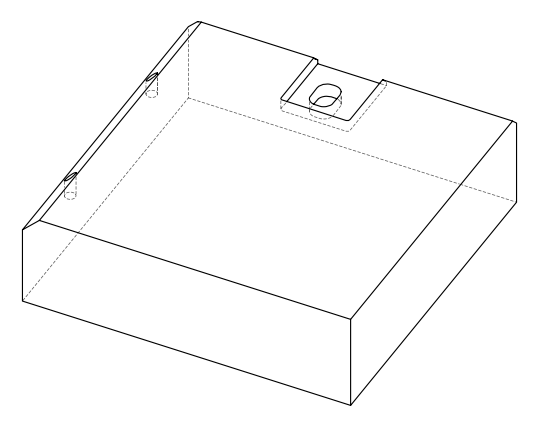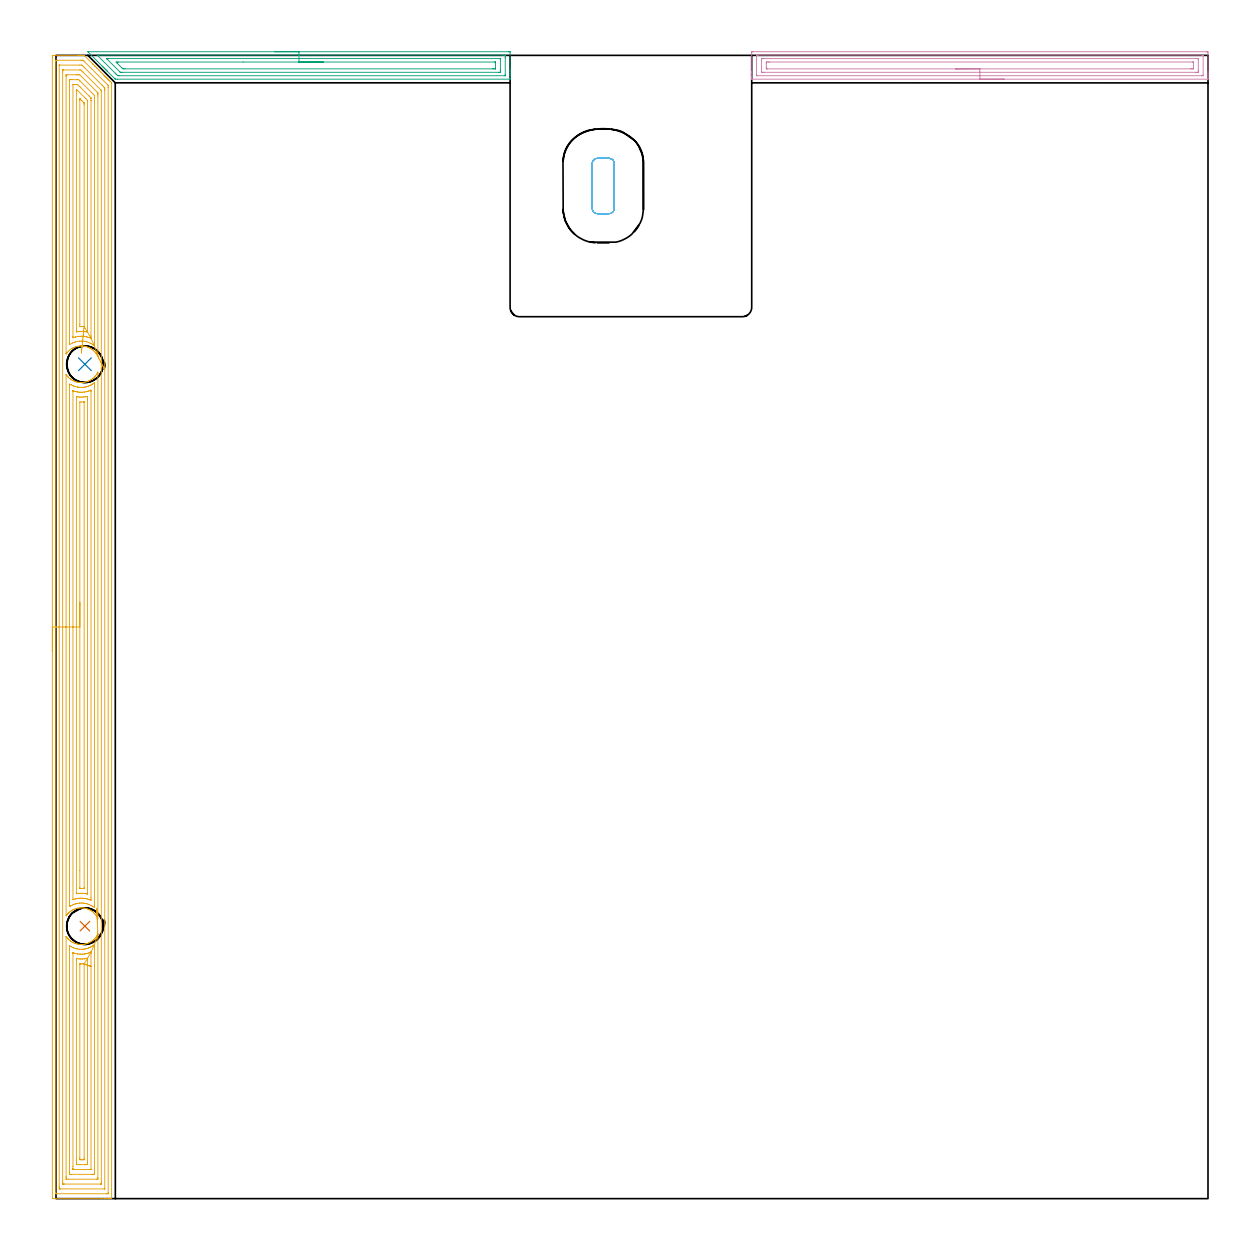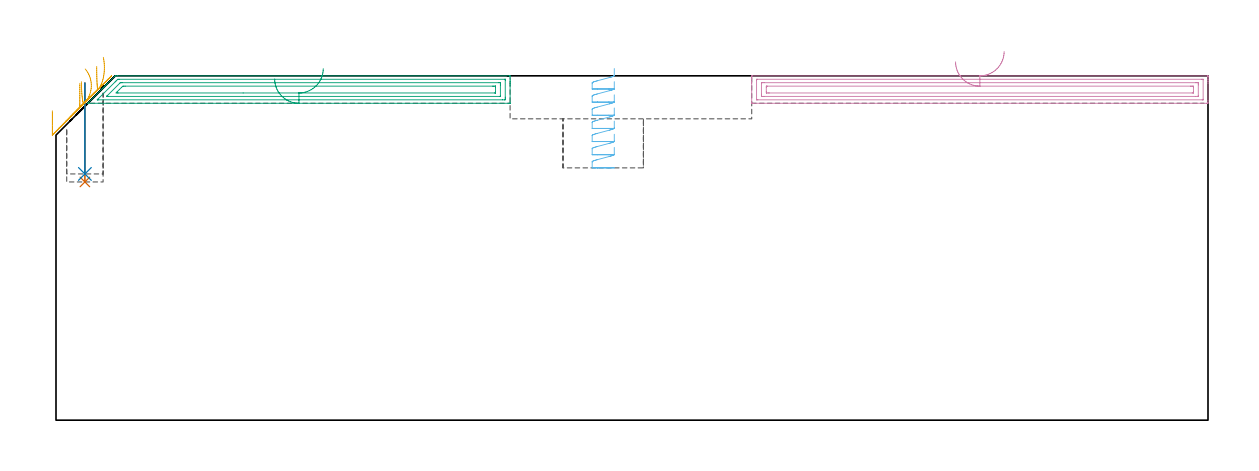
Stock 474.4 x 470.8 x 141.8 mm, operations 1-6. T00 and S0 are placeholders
(PLAN: 7 operations, 3 tool changes, 132.5 min)
(1 INDEXABLE_INSERT_DRILL_BLIND_HOLE_FROM_SOLID | STEP1POCKET | UGT0302_001 | 0.17 min | 7703 mm3)
(2 INDEXABLE_INSERT_DRILL_BLIND_HOLE_FROM_SOLID_1 | STEP1POCKET_1 | UGT0302_001 | 0.15 min | 7118 mm3)
(3 AREA_MILL | FG_CHAMFER_SURFACE | UGT0205_001 | 5.68 min | 11887 mm3)
(4 AREA_MILL_1 | FG_CHAMFER_SURFACE_1 | UGT0205_001 | 6.29 min | 12383 mm3)
(5 AREA_MILL_2 | FG_CHAMFER_SURFACE_2 | UGT0205_001 | 33.73 min | 134886 mm3)
(6 MILL_RECTANGULAR_POCKET | POCKET_RECTANGULAR_STRAIGHT | UGT0201_106 | Follow Part, ap 6, ae 75% | 1.78 min | 52159 mm3)
(7 MILL_SLOT | SLOT_PARTIAL_RECTANGULAR | UGT0201_014 | Follow Part, ap 1.5, ae 75% | 84.7 min | 164245 mm3)
(TOOL UGT0302_001 | Indexable Insert Drill 15mm | D15 PA180 FL50 Z2)
(TOOL UGT0205_001 | Chamfer Mill 20 x 3 x 45 deg. | D20 FL50 Z2)
(TOOL UGT0201_106 | End Mill 24 mm | D24 FL25 Z2)
(TOOL UGT0201_014 | End mill 6 mm | D6 FL24 Z4)
(OP 1 INDEXABLE_INSERT_DRILL_BLIND_HOLE_FROM_SOLID)
G17 G21 G94 G90
T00 M6
G54
G17 G0 G90 X11.9 Y112.2 S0 M3
G43 Z151.8 H0
G94 G81 G98 Z98.1 F250. R138.85
G80
M5
M2
(OP 2 INDEXABLE_INSERT_DRILL_BLIND_HOLE_FROM_SOLID_1)
G17 G21 G94 G90
T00 M6
G54
G17 G0 G90 X11.9 Y343.6 S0 M3
G43 Z151.8 H0
G94 G81 G98 Z101.4 F250. R138.85
G80
M5
M2
(OP 3 AREA_MILL)
G17 G21 G94 G90
T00 M6
G54
G17 G0 G90 X90.05 Y472.3 S1061 M3
G43 Z151.8 H0
Z140.5
G94 G1 X90.088 Z139.628 F250.
X90.202 Z138.763
X90.391 Z137.912
X90.653 Z137.08
X90.987 Z136.274
X91.39 Z135.5
X91.859 Z134.764
X92.39 Z134.072
X92.979 Z133.429
X93.622 Z132.84
X94.314 Z132.308
X95.05 Z131.84
X95.824 Z131.437
X96.63 Z131.103
X97.462 Z130.841
X98.314 Z130.652
X99.178 Z130.538
X100.05 Z130.5
X186.423
X186.925 Y472.294 Z130.503
X186.99 Y472.291 Z130.506
X187. Y472.22 Z130.577
Y464.896 Z137.898
Y464.279 Z138.518
Y464.019 Z138.778
Y463.402 Z139.394
Y463.142 Z139.654
Y462.622 Z140.177
Y461.23 Z141.569
X186.997 Y461.113 Z141.68
X186.99 Y461.002 Z141.789
X186.868 Y461. Z141.8
X25.253
X24.542 Y461.005 Z141.795
X24.399 Y461.007 Z141.793
X24.363 Y461.04 Z141.76
X24.011 Y461.388 Z141.409
X21.077 Y464.321 Z138.476
X20.94 Y464.458 Z138.338
X20.801 Y464.598 Z138.2
X20.645 Y464.753 Z138.044
X20.502 Y464.896 Z137.899
X20.356 Y465.043 Z137.755
X20.214 Y465.185 Z137.612
X20.063 Y465.335 Z137.461
X19.91 Y465.489 Z137.309
X19.782 Y465.617 Z137.18
X19.624 Y465.773 Z137.022
X19.465 Y465.934 Z136.864
X19.35 Y466.049 Z136.749
X19.186 Y466.212 Z136.583
X19.02 Y466.379 Z136.419
X13.41 Y471.99 Z130.81
X13.232 Y472.171 Z130.629
X13.119 Y472.293 Z130.506
X13.232 Y472.3 Z130.5
X100.05
Y470.886 Z131.914
X183.903
X184.642 Y470.884 Z131.916
X184.796 Y470.883 Z131.917
X184.966 Y470.879 Z131.921
X184.99 Y470.824 Z131.976
X184.996 Y470.686 Z132.114
X184.999 Y470.158 Z132.642
X185. Y469.805 Z132.995
X184.999 Y462.79 Z140.01
X184.993 Y462.437 Z140.363
X184.99 Y462.42 Z140.38
X184.987 Y462.418 Z140.382
X184.965 Y462.416 Z140.384
X184.919 Y462.415 Z140.385
X184.827 Y462.414 Z140.386
X25.992 Y462.415 Z140.385
X25.623 Y462.419 Z140.381
X25.443 Y462.421 Z140.379
X25.253 Y462.602 Z140.198
X24.708 Y463.142 Z139.658
X24.363 Y463.487 Z139.313
X17.239 Y470.611 Z132.189
X17.041 Y470.816 Z131.984
X17.006 Y470.855 Z131.945
X16.988 Y470.879 Z131.921
X17.026 Y470.88 Z131.92
X17.239 Y470.884 Z131.916
X17.391 Y470.885 Z131.915
X100.05 Y470.886 Z131.914
Y469.472 Z133.328
X182.861 Y469.471 Z133.329
X182.925 Y469.47 Z133.33
X182.976 Y469.467 Z133.333
X182.986 Y469.465 Z133.335
X182.99 Y469.455 Z133.345
X182.995 Y469.418 Z133.382
X182.999 Y469.281 Z133.519
X183. Y464.759 Z138.041
X182.998 Y464.019 Z138.781
X182.996 Y463.886 Z138.914
X182.991 Y463.842 Z138.958
X182.956 Y463.835 Z138.965
X182.861 Y463.834 Z138.966
X182.164 Y463.829 Z138.971
X27.227
X27.034 Y463.83 Z138.97
X26.84 Y463.833 Z138.967
X26.471 Y463.84 Z138.96
X26.284 Y464.019 Z138.781
X26.143 Y464.156 Z138.644
X21.019 Y469.281 Z133.519
X20.926 Y469.376 Z133.424
X20.871 Y469.435 Z133.365
X20.85 Y469.46 Z133.34
X20.917 Y469.465 Z133.335
X21.304 Y469.469 Z133.331
X21.498 Y469.471 Z133.329
X100.05 Y469.472 Z133.328
Y468.057 Z134.743
X180.542 Y468.056 Z134.744
X180.893 Y468.053 Z134.747
X180.967 Y468.05 Z134.75
X180.99 Y468.047 Z134.753
X180.993 Y468.012 Z134.788
X180.996 Y467.931 Z134.869
X181. Y467.606 Z135.194
Y465.852 Z136.948
Y465.773 Z137.027
X180.996 Y465.374 Z137.426
X180.993 Y465.275 Z137.525
X180.991 Y465.254 Z137.546
X180.971 Y465.25 Z137.55
X180.907 Y465.247 Z137.553
X180.727 Y465.244 Z137.556
X180.19 Y465.243 Z137.557
X179.838
X28.462 Y465.244 Z137.556
X27.924 Y465.247 Z137.553
X27.565 Y465.25 Z137.55
X27.034 Y465.719 Z137.081
X26.978 Y465.773 Z137.027
X26.143 Y466.605 Z136.195
X25.253 Y467.496 Z135.304
X25.223 Y467.527 Z135.273
X24.722 Y468.05 Z134.75
X25.253 Y468.055 Z134.745
X25.606 Y468.056 Z134.744
X77.064 Y468.057 Z134.743
X100.05
X100.922 Z134.781
X101.787 Z134.895
X102.638 Z135.083
X103.47 Z135.346
X104.276 Z135.68
X105.05 Z136.082
X105.786 Z136.551
X106.478 Z137.082
X107.121 Z137.672
X107.71 Z138.315
X108.242 Z139.007
X108.71 Z139.743
X109.113 Z140.516
X109.447 Z141.322
X109.709 Z142.154
X109.898 Z143.006
X110.012 Z143.871
X110.05 Z144.743
G0 Z151.8
M5
M2
(OP 4 AREA_MILL_1)
G17 G21 G94 G90
T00 M6
G54
G17 G0 G90 X390.45 Y461. S1061 M3
G43 Z151.8 H0
G94 G1 X390.412 Z150.928 F250.
X390.298 Z150.064
X390.109 Z149.212
X389.847 Z148.38
X389.513 Z147.574
X389.11 Z146.8
X388.641 Z146.064
X388.11 Z145.372
X387.521 Z144.729
X386.878 Z144.14
X386.186 Z143.608
X385.45 Z143.14
X384.676 Z142.737
X383.87 Z142.403
X383.038 Z142.141
X382.186 Z141.952
X381.322 Z141.838
X380.45 Z141.8
X286.669
X286.51 Y461.002 Z141.788
X286.503 Y461.144 Z141.648
X286.5 Y461.293 Z141.506
Y461.603 Z141.197
Y462.265 Z140.529
Y463.473 Z139.323
Y464.019 Z138.775
Y471.912 Z130.886
X286.503 Y472.188 Z130.61
X286.51 Y472.292 Z130.506
X286.616 Y472.299 Z130.499
X287.115 Y472.3 Z130.5
X473.785 Y472.299 Z130.501
X474.176 Y472.296 Z130.502
X474.39 Y472.292 Z130.505
X474.395 Y471.912 Z130.886
X474.4 Y471.308 Z131.49
Y464.019 Z138.775
Y463.473 Z139.323
Y463.142 Z139.654
Y462.596 Z140.2
Y462.265 Z140.529
Y461.603 Z141.197
Y461.293 Z141.506
X474.397 Y461.144 Z141.648
X474.39 Y461.002 Z141.788
X474.231 Y461. Z141.8
X380.45
Y462.414 Z140.386
X288.902 Y462.415 Z140.385
X288.749 Y462.416 Z140.384
X288.549 Y462.421 Z140.379
X288.509 Y462.423 Z140.377
X288.505 Y462.451 Z140.349
X288.502 Y462.482 Z140.318
X288.5 Y462.659 Z140.141
X288.501 Y470.683 Z132.117
X288.504 Y470.788 Z132.012
X288.51 Y470.858 Z131.942
X288.516 Y470.879 Z131.921
X288.532 Y470.881 Z131.919
X288.902 Y470.885 Z131.915
X289.053 Y470.886 Z131.914
X471.998 Y470.885 Z131.915
X472.151 Y470.884 Z131.916
X472.351 Y470.879 Z131.921
X472.391 Y470.877 Z131.923
X472.395 Y470.849 Z131.951
X472.398 Y470.818 Z131.982
X472.4 Y470.641 Z132.159
X472.399 Y462.617 Z140.183
X472.396 Y462.511 Z140.289
X472.39 Y462.442 Z140.358
X472.384 Y462.42 Z140.38
X472.368 Y462.419 Z140.381
X471.998 Y462.415 Z140.385
X471.847 Y462.414 Z140.386
X380.45
Y463.828 Z138.972
X291.581 Y463.829 Z138.971
X290.879 Y463.832 Z138.968
X290.688 Y463.835 Z138.965
X290.51 Y463.841 Z138.959
X290.505 Y464.019 Z138.781
X290.501 Y464.202 Z138.598
X290.5 Y468.588 Z134.212
X290.505 Y469.281 Z133.519
X290.507 Y469.458 Z133.342
X290.688 Y469.464 Z133.336
X291.388 Y469.47 Z133.33
X291.581 Y469.471 Z133.329
X469.319
X470.021 Y469.468 Z133.332
X470.212 Y469.465 Z133.335
X470.39 Y469.459 Z133.341
X470.395 Y469.281 Z133.519
X470.399 Y469.098 Z133.702
X470.4 Y464.712 Z138.088
X470.395 Y464.019 Z138.781
X470.393 Y463.842 Z138.958
X470.212 Y463.835 Z138.965
X469.512 Y463.83 Z138.97
X469.319 Y463.829 Z138.971
X380.45 Y463.828 Z138.972
Y465.243 Z137.557
X293.014
X292.638 Y465.247 Z137.553
X292.57 Y465.25 Z137.55
X292.51 Y465.256 Z137.544
X292.507 Y465.349 Z137.451
X292.5 Y465.748 Z137.052
Y467.527 Z135.273
X292.51 Y467.952 Z134.848
X292.513 Y468.05 Z134.75
X292.647 Y468.053 Z134.747
X292.829 Y468.056 Z134.744
X293.367 Y468.057 Z134.743
X293.72
X467.886
X468.262 Y468.053 Z134.747
X468.33 Y468.05 Z134.75
X468.39 Y468.044 Z134.756
X468.4 Y467.527 Z135.273
Y465.798 Z137.002
Y465.773 Z137.027
X468.39 Y465.347 Z137.453
X468.387 Y465.25 Z137.55
X468.253 Y465.247 Z137.553
X468.071 Y465.244 Z137.556
X467.533 Y465.243 Z137.557
X467.18
X380.45
X379.578 Z137.595
X378.713 Z137.709
X377.862 Z137.898
X377.03 Z138.16
X376.224 Z138.494
X375.45 Z138.897
X374.714 Z139.366
X374.022 Z139.897
X373.379 Z140.486
X372.79 Z141.129
X372.258 Z141.822
X371.79 Z142.557
X371.387 Z143.331
X371.053 Z144.137
X370.791 Z144.969
X370.602 Z145.821
X370.488 Z146.686
X370.45 Z147.557
G0 Z151.8
M5
M2
(OP 5 AREA_MILL_2)
G17 G21 G94 G90
T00 M6
G54
G17 G0 G90 X-1.5 Y225.4 S1061 M3
G43 Z151.8 H0
Z127.4
G94 G1 Y225.438 Z126.528 F250.
Y225.552 Z125.663
Y225.741 Z124.812
Y226.003 Z123.98
Y226.337 Z123.174
Y226.74 Z122.4
Y227.208 Z121.664
Y227.74 Z120.972
Y228.329 Z120.329
Y228.972 Z119.74
Y229.664 Z119.208
Y230.4 Z118.74
Y231.174 Z118.337
Y231.98 Z118.003
Y232.812 Z117.741
Y233.663 Z117.552
Y234.528 Z117.438
Y235.4 Z117.4
Y469.877
X-1.499 Y470.168 Z117.401
X-1.493 Y470.764 Z117.404
X-1.492 Y470.793 Z117.406
X-0.898 Y470.8 Z117.999
X8.916 Z127.81
X9.439 Z128.336
X9.808 Z128.703
X10.331 Z129.227
X10.7 Z129.594
X11.438 Z130.337
X11.592 Y470.794 Z130.492
X11.6 Y470.791 Z130.499
X11.786 Y470.615 Z130.684
X15.005 Y467.395 Z133.905
X15.161 Y467.24 Z134.058
X15.214 Y467.187 Z134.112
X15.891 Y466.509 Z134.791
X16.053 Y466.348 Z134.95
X16.109 Y466.292 Z135.006
X16.777 Y465.623 Z135.677
X16.945 Y465.456 Z135.842
X17.003 Y465.398 Z135.901
X17.663 Y464.737 Z136.563
X17.837 Y464.564 Z136.734
X17.897 Y464.504 Z136.795
X18.548 Y463.852 Z137.448
X18.73 Y463.672 Z137.626
X19.434 Y462.966 Z138.334
X19.622 Y462.78 Z138.518
X19.685 Y462.715 Z138.584
X19.855 Y462.545 Z138.754
X19.919 Y462.482 Z138.816
X19.984 Y462.417 Z138.883
X20.152 Y462.249 Z139.051
X20.217 Y462.185 Z139.113
X20.282 Y462.119 Z139.181
X20.448 Y461.952 Z139.348
X20.514 Y461.888 Z139.41
X20.58 Y461.821 Z139.479
X20.745 Y461.655 Z139.644
X20.811 Y461.59 Z139.708
X20.878 Y461.523 Z139.777
X21.042 Y461.359 Z139.941
X21.109 Y461.293 Z140.005
X21.176 Y461.224 Z140.075
X21.339 Y461.062 Z140.238
X21.406 Y460.995 Z140.303
X21.474 Y460.926 Z140.373
X21.635 Y460.765 Z140.534
X21.704 Y460.698 Z140.6
X21.772 Y460.628 Z140.671
X21.932 Y460.469 Z140.831
X22.001 Y460.401 Z140.897
X22.07 Y460.33 Z140.969
X22.279 Y460.121 Z141.179
X22.753 Y459.647 Z141.653
X22.896 Y459.494 Z141.791
X22.9 Y459.436 Z141.8
Y0.185
X22.897 Y0.01 Z141.789
X22.838 Y0.007 Z141.73
X22.403 Y0. Z141.302
X22.144 Z141.044
X21.406 Z140.301
X20.145 Z139.042
X18.73 Z137.625
X-1.161 Z117.737
X-1.492 Y0.01 Z117.406
X-1.499 Y0.34 Z117.399
Y0.355
X-1.5 Y235.4 Z117.4
X-0.086 Z118.814
Y468.459
X-0.085 Y468.539 Z118.815
X-0.081 Y468.698 Z118.819
X-0.078 Y468.791 Z118.822
X-0.058 Y468.794 Z118.842
X-0.006 Y468.797 Z118.894
X0.466 Y468.8 Z119.366
X10.281 Z129.181
X10.7 Y468.796 Z129.6
X11.119 Y468.79 Z130.019
X11.16 Y468.779 Z130.06
X11.188 Y468.756 Z130.088
X11.243 Y468.705 Z130.143
X11.353 Y468.597 Z130.253
X11.571 Y468.379 Z130.471
X21.406 Y458.544 Z140.306
X21.479 Y458.469 Z140.379
X21.485 Y457.647 Z140.385
X21.486 Y457.567 Z140.386
Y2.341
X21.485 Y2.261 Z140.385
X21.481 Y2.102 Z140.381
X21.478 Y2.009 Z140.378
X21.458 Y2.006 Z140.358
X21.406 Y2.003 Z140.306
X20.933 Y2. Z139.833
X0.413 Z119.313
X-0.006 Y2.003 Z118.894
X-0.065 Y2.006 Z118.835
X-0.077 Y2.009 Z118.823
X-0.081 Y2.075 Z118.819
X-0.084 Y2.181 Z118.816
X-0.086 Y2.501 Z118.814
Y235.4
X1.328 Z120.228
X1.329 Y466.703 Z120.229
X1.331 Y466.759 Z120.231
X1.334 Y466.784 Z120.234
X1.336 Y466.79 Z120.236
X1.361 Y466.793 Z120.261
X1.57 Y466.799 Z120.47
X9.808 Z128.708
X10.495 Y466.796 Z129.395
X10.7 Y466.79 Z129.6
X10.906 Y466.591 Z129.806
X11.592 Y465.908 Z130.492
X11.805 Y465.696 Z130.705
X18.96 Y458.541 Z137.86
X19.622 Y457.877 Z138.522
X19.848 Y457.647 Z138.748
X20.064 Y457.416 Z138.964
X20.068 Y457.2 Z138.968
X20.07 Y456.753 Z138.97
X20.071 Y456.302 Z138.971
Y4.097
X20.069 Y4.041 Z138.969
X20.066 Y4.016 Z138.966
X20.063 Y4.01 Z138.963
X20.039 Y4.007 Z138.939
X19.83 Y4.001 Z138.73
X1.778 Z120.678
X1.569 Y4.004 Z120.469
X1.43 Y4.009 Z120.33
X1.335 Y4.014 Z120.235
X1.333 Y4.06 Z120.233
X1.331 Y4.209 Z120.231
X1.329 Y4.66 Z120.229
X1.328 Y5.104 Z120.228
Y235.4
X2.743 Z121.643
Y463.907
X2.744 Y464.728 Z121.644
X2.747 Y464.783 Z121.647
X2.749 Y464.79 Z121.649
X2.757 Y464.794 Z121.657
X2.784 Y464.797 Z121.684
X2.895 Y464.799 Z121.795
X3.117 Y464.8 Z122.017
X9.81 Z128.71
X10.256 Y464.783 Z129.156
X10.7 Y464.347 Z129.6
X11.143 Y463.907 Z130.043
X18.298 Y456.753 Z137.198
X18.452 Y456.596 Z137.352
X18.574 Y456.469 Z137.474
X18.65 Y456.388 Z137.55
X18.657 Y455.858 Z137.557
Y6.893
X18.656 Y6.072 Z137.556
X18.653 Y6.017 Z137.553
X18.651 Y6.01 Z137.551
X18.643 Y6.006 Z137.543
X18.616 Y6.003 Z137.516
X18.505 Y6.001 Z137.405
X18.283 Y6. Z137.183
X3.563 Z122.463
X3.117 Y6.003 Z122.017
X2.895 Y6.006 Z121.795
X2.785 Y6.01 Z121.685
X2.749 Y6.022 Z121.649
X2.743 Y6.893 Z121.643
Y235.4
X4.157 Z123.057
Y339.314 Z123.056
X4.163 Y339.339 Z123.061
X4.202 Y339.294 Z123.1
X4.331 Y339.12 Z123.231
X4.445 Y338.968 Z123.344
X4.664 Y338.698 Z123.562
X4.698 Y338.656 Z123.596
X4.752 Y338.597 Z123.65
X4.892 Y338.443 Z123.79
X4.935 Y338.4 Z123.832
X5.093 Y338.24 Z123.991
X5.618 Y337.762 Z124.518
X5.82 Y337.603 Z124.718
X5.983 Y337.484 Z124.878
X6.139 Y337.382 Z125.032
X6.239 Y337.315 Z125.136
X6.42 Y337.196 Z125.319
X6.486 Y337.157 Z125.386
X6.869 Y336.931 Z125.769
X6.986 Y336.868 Z125.886
X7.369 Y336.692 Z126.269
X7.758 Y336.528 Z126.658
X8.2 Y336.386 Z127.1
X8.646 Y336.266 Z127.546
X9.089 Y336.174 Z127.989
X9.535 Y336.108 Z128.435
X9.978 Y336.069 Z128.878
X10.423 Y336.058 Z129.323
X10.868 Y336.073 Z129.768
X11.312 Y336.114 Z130.212
X11.757 Y336.182 Z130.657
X12.2 Y336.276 Z131.1
X12.647 Y336.4 Z131.547
X13.088 Y336.552 Z131.988
X13.454 Y336.702 Z132.354
X13.814 Y336.868 Z132.714
X13.977 Y336.956 Z132.877
X14.427 Y337.225 Z133.327
X14.865 Y337.522 Z133.765
X15.182 Y337.762 Z134.082
X15.473 Y338.017 Z134.373
X15.754 Y338.286 Z134.654
X16.101 Y338.656 Z135.001
X16.38 Y339.002 Z135.28
X16.642 Y339.359 Z135.542
X16.768 Y339.55 Z135.668
X17.022 Y339.992 Z135.922
X17.165 Y340.266 Z136.065
X17.236 Y340.397 Z136.136
X17.241 Y340.191 Z136.141
X17.243 Y339.884 Z136.143
Y339.592
Y115.369
X17.126 Y115.609 Z136.026
X16.886 Y116.052 Z135.786
X16.642 Y116.44 Z135.542
X16.458 Y116.697 Z135.358
X16.267 Y116.946 Z135.167
X16.015 Y117.237 Z134.915
X15.754 Y117.518 Z134.654
X15.587 Y117.682 Z134.487
X15.414 Y117.84 Z134.314
X14.865 Y118.276 Z133.765
X14.525 Y118.515 Z133.425
X14.177 Y118.734 Z133.077
X13.977 Y118.843 Z132.877
X13.536 Y119.057 Z132.436
X13.088 Y119.246 Z131.988
X12.647 Y119.4 Z131.547
X12.2 Y119.527 Z131.1
X11.971 Y119.581 Z130.871
X11.738 Y119.628 Z130.638
X11.312 Y119.686 Z130.212
X10.868 Y119.727 Z129.768
X10.423 Y119.742 Z129.323
X9.978 Y119.731 Z128.878
X9.535 Y119.691 Z128.435
X9.062 Y119.628 Z127.962
X8.646 Y119.535 Z127.546
X8.2 Y119.414 Z127.1
X7.758 Y119.264 Z126.658
X7.31 Y119.079 Z126.21
X6.869 Y118.866 Z125.769
X6.623 Y118.734 Z125.523
X6.358 Y118.568 Z125.258
X6.298 Y118.531 Z125.198
X6.239 Y118.49 Z125.139
X5.981 Y118.314 Z124.88
X5.68 Y118.083 Z124.578
X5.434 Y117.88 Z124.334
X5.386 Y117.84 Z124.286
X5.092 Y117.561 Z123.992
X4.807 Y117.26 Z123.707
X4.752 Y117.197 Z123.652
X4.536 Y116.946 Z123.435
X4.5 Y116.898 Z123.398
X4.455 Y116.837 Z123.351
X4.204 Y116.505 Z123.103
X4.158 Y116.434 Z123.057
X4.157 Y235.4
X5.571 Z124.471
Y334.226
X5.572 Y334.895 Z124.472
X5.574 Y335.12 Z124.474
X5.578 Y335.441 Z124.478
X6.204 Y335.155 Z125.104
X6.266 Y335.12 Z125.166
X6.845 Y334.841 Z125.745
X7.131 Y334.716 Z126.031
X7.395 Y334.605 Z126.295
X7.775 Y334.475 Z126.675
X8.023 Y334.408 Z126.923
X8.735 Y334.226 Z127.635
X8.916 Y334.191 Z127.816
X8.959 Y334.183 Z127.859
X9.418 Y334.125 Z128.318
X9.808 Y334.091 Z128.708
X10.541 Y334.067 Z129.441
X10.7 Y334.07 Z129.6
X10.848 Y334.077 Z129.748
X11.592 Y334.15 Z130.492
X11.66 Y334.158 Z130.56
X12.068 Y334.226 Z130.968
X12.409 Y334.302 Z131.309
X12.484 Y334.322 Z131.384
X13.096 Y334.507 Z131.996
X13.377 Y334.603 Z132.277
X13.746 Y334.75 Z132.646
X14.269 Y334.983 Z133.169
X14.361 Y335.028 Z133.261
X14.534 Y335.12 Z133.434
X14.922 Y335.36 Z133.822
X15.161 Y335.513 Z134.061
X15.461 Y335.714 Z134.361
X15.622 Y335.826 Z134.522
X15.808 Y335.956 Z134.708
X15.822 Y335.745 Z134.722
X15.827 Y335.347 Z134.727
X15.828 Y335.12 Z134.728
X15.829 Y334.451 Z134.729
X15.828 Y120.701 Z134.728
X15.827 Y120.475 Z134.727
X15.822 Y119.813 Z134.722
X15.161 Y120.29 Z134.061
X14.879 Y120.475 Z133.779
X14.494 Y120.694 Z133.394
X14.269 Y120.806 Z133.169
X13.655 Y121.09 Z132.555
X13.377 Y121.195 Z132.277
X12.886 Y121.37 Z131.786
X12.484 Y121.476 Z131.384
X11.836 Y121.614 Z130.736
X11.592 Y121.648 Z130.492
X11.277 Y121.686 Z130.177
X10.7 Y121.724 Z129.6
X10.34 Y121.731 Z129.24
X9.808 Y121.709 Z128.708
X9.496 Y121.682 Z128.396
X8.916 Y121.607 Z127.816
X8.719 Y121.567 Z127.619
X8.023 Y121.401 Z126.923
X7.998 Y121.395 Z126.898
X7.908 Y121.37 Z126.808
X7.337 Y121.163 Z126.237
X7.131 Y121.078 Z126.031
X6.714 Y120.894 Z125.614
X6.239 Y120.657 Z125.139
X5.914 Y120.475 Z124.814
X5.785 Y120.397 Z124.685
X5.581 Y120.273 Z124.481
X5.576 Y120.475 Z124.476
X5.573 Y120.702 Z124.473
X5.572 Y121.37 Z124.472
X5.571 Y122.039 Z124.471
Y235.4
X6.985 Z125.885
X6.986 Y332.437 Z125.886
X6.987 Y332.582 Z125.887
X6.989 Y332.632 Z125.889
X6.991 Y332.661 Z125.891
X7.016 Y332.658 Z125.916
X7.131 Y332.625 Z126.031
X7.747 Y332.437 Z126.647
X8.023 Y332.369 Z126.923
X8.113 Y332.348 Z127.013
X8.569 Y332.249 Z127.469
X8.916 Y332.188 Z127.816
X9.209 Y332.143 Z128.109
X9.808 Y332.09 Z128.708
X10.167 Y332.077 Z129.067
X10.7 Y332.076 Z129.6
X11.041 Y332.095 Z129.941
X11.592 Y332.15 Z130.492
X11.846 Y332.183 Z130.746
X12.484 Y332.298 Z131.384
X12.599 Y332.322 Z131.499
X13.038 Y332.437 Z131.938
X13.298 Y332.516 Z132.198
X13.377 Y332.543 Z132.277
X13.952 Y332.755 Z132.852
X14.269 Y332.878 Z133.169
X14.336 Y332.904 Z133.236
X14.382 Y332.921 Z133.282
X14.403 Y332.927 Z133.303
X14.408 Y332.875 Z133.308
X14.413 Y332.584 Z133.313
X14.414 Y332.437 Z133.314
X14.415 Y123.907 Z133.315
X14.413 Y123.159 Z133.313
X14.412 Y123.015 Z133.312
X14.408 Y122.878 Z133.308
X14.269 Y122.926 Z133.169
X13.677 Y123.159 Z132.577
X13.377 Y123.261 Z132.277
X13.224 Y123.312 Z132.124
X12.789 Y123.43 Z131.689
X12.484 Y123.499 Z131.384
X12.052 Y123.592 Z130.952
X11.592 Y123.654 Z130.492
X11.047 Y123.705 Z129.947
X10.7 Y123.724 Z129.6
X10.136 Z129.036
X9.808 Y123.71 Z128.708
X9.302 Y123.665 Z128.202
X8.916 Y123.616 Z127.816
X8.527 Y123.548 Z127.427
X8.023 Y123.426 Z126.923
X7.812 Y123.371 Z126.712
X7.056 Y123.137 Z125.956
X7.026 Y123.129 Z125.926
X6.991 Y123.123 Z125.891
X6.989 Y123.134 Z125.889
X6.987 Y123.159 Z125.887
X6.986 Y123.226 Z125.886
X6.985 Y123.305 Z125.885
Y235.4
X8.399 Z127.299
X8.4 Y330.142 Z127.3
X8.402 Y330.207 Z127.302
X8.405 Y330.237 Z127.305
X8.407 Y330.242 Z127.307
X8.426 Y330.246 Z127.326
X8.916 Y330.177 Z127.816
X9.447 Y330.116 Z128.347
X9.808 Y330.09 Z128.708
X10.381 Y330.074 Z129.281
X10.7 Y330.076 Z129.6
X11.238 Y330.109 Z130.138
X11.592 Y330.145 Z130.492
X12.038 Y330.201 Z130.938
X12.484 Y330.28 Z131.384
X12.794 Y330.338 Z131.694
X12.987 Y330.376 Z131.887
X12.993 Y330.321 Z131.893
X12.997 Y330.135 Z131.897
X12.999 Y329.754 Z131.899
X13. Y329.237 Z131.9
Y328.86
Y125.842
X12.998 Y125.583 Z131.898
X12.995 Y125.455 Z131.895
X12.994 Y125.432 Z131.894
X12.957 Y125.436 Z131.857
X12.879 Y125.446 Z131.779
X12.484 Y125.524 Z131.384
X12.16 Y125.586 Z131.06
X11.791 Y125.642 Z130.691
X11.592 Y125.661 Z130.492
X10.817 Y125.724 Z129.717
X10.7 Y125.726 Z129.6
X9.928 Y125.721 Z128.828
X9.808 Y125.714 Z128.708
X9.104 Y125.652 Z128.004
X8.916 Y125.629 Z127.816
X8.405 Y125.562 Z127.305
X8.404 Y125.572 Z127.304
X8.401 Y125.607 Z127.301
X8.4 Y125.669 Z127.3
Y125.842
X8.399 Y235.4 Z127.299
X9.814 Z128.714
Y327.966
X9.82 Y328.067 Z128.72
X10.598 Y328.068 Z129.498
X11.531 Y328.123 Z130.431
X11.559 Y328.12 Z130.459
X11.579 Y328.117 Z130.479
X11.586 Y327.966 Z130.486
Y128.08
X11.585 Y127.858 Z130.485
X11.582 Y127.748 Z130.482
X11.579 Y127.695 Z130.479
X11.574 Y127.682 Z130.474
X11.544 Y127.679 Z130.444
X10.7 Y127.726 Z129.6
X10.6 Y127.73 Z129.5
X9.884 Y127.727 Z128.784
X9.842 Y127.729 Z128.742
X9.822 Y127.732 Z128.722
X9.82 Y127.749 Z128.72
X9.817 Y127.858 Z128.717
X9.815 Y128.078 Z128.715
X9.814 Y135.199 Z128.714
Y235.4
Y236.272 Z128.752
Y237.136 Z128.866
Y237.988 Z129.054
Y238.82 Z129.317
Y239.626 Z129.651
Y240.4 Z130.053
Y241.136 Z130.522
Y241.828 Z131.053
Y242.471 Z131.643
Y243.06 Z132.286
Y243.591 Z132.978
Y244.06 Z133.714
Y244.463 Z134.487
Y244.797 Z135.293
Y245.059 Z136.125
Y245.248 Z136.977
Y245.362 Z137.842
Y245.4 Z138.714
G0 Z151.8
X19.492 Y342.499
Z149.418
G1 X19.647 Y342.204 Z148.612
X19.768 Y341.973 Z147.779
X19.855 Y341.807 Z146.927
X19.907 Y341.707 Z146.062
X19.924 Y341.675 Z145.191
X19.906 Y341.71 Z144.319
X19.852 Y341.812 Z143.454
X19.764 Y341.98 Z142.603
X19.642 Y342.213 Z141.771
X19.486 Y342.51 Z140.966
X19.298 Y342.868 Z140.193
X19.08 Y343.284 Z139.457
X18.833 Y343.755 Z138.766
X18.559 Y344.278 Z138.124
X18.26 Y344.848 Z137.535
X17.938 Y345.462 Z137.005
X17.596 Y346.114 Z136.538
X17.236 Y346.8 Z136.136
X17.051 Y347.153 Z135.951
X16.802 Y347.596 Z135.702
X16.642 Y347.841 Z135.542
X16.402 Y348.171 Z135.302
X16.147 Y348.49 Z135.047
X15.754 Y348.914 Z134.654
X15.505 Y349.155 Z134.405
X15.248 Y349.384 Z134.148
X14.865 Y349.677 Z133.765
X14.427 Y349.975 Z133.327
X13.977 Y350.245 Z132.877
X13.917 Y350.278 Z132.817
X13.506 Y350.472 Z132.406
X13.088 Y350.647 Z131.988
X12.647 Y350.8 Z131.547
X12.2 Y350.924 Z131.1
X11.757 Y351.018 Z130.657
X11.312 Y351.086 Z130.212
X10.868 Y351.127 Z129.768
X10.423 Y351.142 Z129.323
X9.978 Y351.131 Z128.878
X9.535 Y351.092 Z128.435
X9.089 Y351.026 Z127.989
X8.646 Y350.934 Z127.546
X8.2 Y350.814 Z127.1
X7.758 Y350.664 Z126.658
X7.317 Y350.482 Z126.217
X6.883 Y350.278 Z125.783
X6.507 Y350.056 Z125.407
X6.42 Y350.004 Z125.319
X5.969 Y349.701 Z124.867
X5.927 Y349.667 Z124.822
X5.555 Y349.384 Z124.454
X5.093 Y348.956 Z123.991
X4.653 Y348.49 Z123.552
X4.442 Y348.229 Z123.342
X4.423 Y348.205 Z123.322
X4.338 Y348.089 Z123.234
X4.205 Y347.91 Z123.102
X4.159 Y347.847 Z123.057
X4.157 Y347.939
Y348.089
Y462.119
X4.158 Y462.416 Z123.058
X4.162 Y462.716 Z123.062
X4.164 Y462.79 Z123.064
X4.2 Y462.794 Z123.1
X4.285 Y462.798 Z123.185
X4.455 Y462.8 Z123.355
X4.667 Z123.567
X8.236 Z127.136
X8.916 Y462.799 Z127.816
X9.13 Y462.798 Z128.03
X9.808 Y462.784 Z128.708
X10.482 Y462.119 Z129.382
X16.945 Y455.656 Z135.845
X17.116 Y455.48 Z136.016
X17.2 Y455.39 Z136.1
X17.236 Y455.343 Z136.136
X17.238 Y455.262 Z136.138
X17.242 Y454.964 Z136.142
X17.243 Y454.666 Z136.143
Y454.07
X17.242 Y347.344 Z136.142
X17.24 Y347.055 Z136.14
X17.236 Y346.8 Z136.136
X15.826 Y351.219 Z134.726
X15.822 Z134.722
X15.438 Y351.496 Z134.338
X15.161 Y351.684 Z134.061
X14.471 Y352.113 Z133.371
X14.269 Y352.216 Z133.169
X14.071 Y352.312 Z132.971
X13.377 Y352.596 Z132.277
X12.662 Y352.83 Z131.562
X12.484 Y352.873 Z131.384
X11.898 Y353.008 Z130.798
X11.592 Y353.054 Z130.492
X11.538 Y353.061 Z130.438
X11.094 Y353.101 Z129.994
X10.7 Y353.127 Z129.6
X10.576 Y353.132 Z129.476
X9.808 Y353.111 Z128.708
X9.71 Y353.106 Z128.61
X8.913 Y353.011 Z127.813
X8.896 Y353.008 Z127.796
X8.023 Y352.792 Z126.923
X7.511 Y352.627 Z126.411
X7.131 Y352.478 Z126.031
X6.869 Y352.369 Z125.769
X6.323 Y352.113 Z125.223
X5.707 Y351.752 Z124.607
X5.578 Y351.686 Z124.478
X5.574 Y351.885 Z124.474
X5.572 Y352.113 Z124.472
X5.571 Y352.783 Z124.471
X5.572 Y460.33 Z124.472
X5.574 Y460.665 Z124.474
X5.576 Y460.748 Z124.476
X5.577 Y460.782 Z124.477
X5.615 Y460.79 Z124.515
X5.774 Y460.797 Z124.674
X6.239 Y460.799 Z125.139
X6.663 Y460.8 Z125.563
X8.448 Y460.799 Z127.348
X8.916 Y460.794 Z127.816
X9.351 Y460.788 Z128.251
X9.808 Y460.344 Z128.708
X9.822 Y460.33 Z128.722
X15.188 Y454.964 Z134.088
X15.822 Y454.301 Z134.722
X15.829 Y453.175 Z134.729
Y351.888
X15.826 Y351.219 Z134.726
X14.396 Y354.274 Z133.296
X14.269 Y354.323 Z133.169
X13.587 Y354.585 Z132.487
X13.377 Y354.654 Z132.277
X12.928 Y354.796 Z131.828
X12.484 Y354.901 Z131.384
X12.35 Y354.931 Z131.25
X11.592 Y355.053 Z130.492
X11.303 Y355.086 Z130.203
X10.7 Y355.124 Z129.6
X10.371 Y355.126 Z129.271
X9.808 Y355.11 Z128.708
X9.519 Y355.086 Z128.419
X8.916 Y355.01 Z127.816
X8.728 Y354.984 Z127.628
X8.023 Y354.828 Z126.923
X7.884 Y354.796 Z126.784
X7.131 Y354.56 Z126.031
X7.042 Y354.533 Z125.942
X7.003 Y354.524 Z125.903
X6.992 Y354.526 Z125.892
X6.99 Y354.553 Z125.89
X6.987 Y354.65 Z125.887
X6.986 Y354.796 Z125.886
X6.985 Y354.943 Z125.885
X6.986 Y458.687 Z125.886
X6.987 Y458.736 Z125.887
X6.99 Y458.774 Z125.89
X6.993 Y458.79 Z125.893
X7.003 Y458.792 Z125.903
X7.131 Y458.796 Z126.031
X7.766 Y458.8 Z126.666
X8.023 Y458.798 Z126.923
X8.667 Y458.79 Z127.567
X8.916 Y458.775 Z127.816
X9.157 Y458.541 Z128.057
X9.808 Y457.895 Z128.708
X10.056 Y457.647 Z128.956
X13.633 Y454.07 Z132.533
X14.269 Y453.425 Z133.169
X14.391 Y453.298 Z133.291
X14.408 Y453.175 Z133.308
X14.41 Y453.033 Z133.31
X14.414 Y452.281 Z133.314
X14.415 Y452.135 Z133.315
Y355.544
X14.414 Y354.796 Z133.314
X14.412 Y354.652 Z133.312
X14.408 Y354.504 Z133.308
X14.396 Y354.274 Z133.296
X12.994 Y356.826 Z131.894
X12.982 Y356.824 Z131.882
X12.484 Y356.917 Z131.384
X12.081 Y356.99 Z130.981
X11.592 Y357.059 Z130.492
X11.074 Y357.105 Z129.974
X10.7 Y357.124 Z129.6
X10.164 Y357.122 Z129.064
X9.808 Y357.11 Z128.708
X9.325 Y357.069 Z128.225
X8.916 Y357.021 Z127.816
X8.531 Y356.971 Z127.431
X8.465 Y356.962 Z127.365
X8.421 Y356.959 Z127.321
X8.406 Z127.306
X8.405 Y356.973 Z127.305
X8.401 Y357.1 Z127.301
X8.4 Y357.479 Z127.3
X8.399 Y357.997 Z127.299
X8.4 Y455.858 Z127.3
X8.402 Y456.373 Z127.302
X8.407 Y456.753 Z127.307
X8.411 Y456.791 Z127.311
X8.428 Z127.328
X8.45 Y456.79 Z127.35
X8.495 Y456.753 Z127.395
X8.916 Y456.337 Z127.816
X12.078 Y453.175 Z130.978
X12.484 Y452.767 Z131.384
X12.964 Y452.281 Z131.864
X12.994 Y452.244 Z131.894
X12.996 Y452.215 Z131.896
X12.998 Y452.151 Z131.898
X13. Y452.022 Z131.9
Y451.764
Y356.962
X12.999 Y356.888 Z131.899
X12.994 Y356.826 Z131.894
X11.58 Y359.084 Z130.48
X10.842 Y359.126 Z129.742
X10.7 Y359.127 Z129.6
X9.948 Z128.848
X9.88 Y359.132 Z128.78
X9.816 Y359.26 Z128.716
X9.815 Y359.268 Z128.715
X9.814 Y360.157 Z128.714
Y452.275
X9.817 Y452.721 Z128.717
X9.821 Y452.939 Z128.721
X9.824 Y452.968 Z128.724
X9.863 Y452.934 Z128.763
X9.928 Y452.873 Z128.828
X10.523 Y452.281 Z129.423
X10.7 Y452.104 Z129.6
X11.416 Y451.387 Z130.316
X11.518 Y451.279 Z130.418
X11.577 Y451.215 Z130.477
X11.579 Y451.164 Z130.479
X11.583 Y450.942 Z130.483
X11.586 Y450.498 Z130.486
Y359.274
X11.585 Y359.157 Z130.485
X11.582 Y359.103 Z130.482
X11.58 Y359.084 Z130.48
X11.491 Y358.218 Z130.429
X11.401 Y357.35 Z130.454
X11.312 Y356.489 Z130.555
X11.225 Y355.639 Z130.731
X11.139 Y354.807 Z130.981
X11.055 Y354. Z131.302
X10.975 Y353.225 Z131.693
X10.899 Y352.486 Z132.151
X10.827 Y351.79 Z132.672
X10.76 Y351.141 Z133.251
X10.699 Y350.545 Z133.885
X10.643 Y350.007 Z134.569
X10.594 Y349.529 Z135.298
X10.551 Y349.117 Z136.066
X10.516 Y348.773 Z136.866
X10.487 Y348.5 Z137.694
X10.467 Y348.299 Z138.543
X10.454 Y348.173 Z139.406
G0 Z151.8
X16.76 Y119.433
Z145.671
G1 X16.764 Y119.355 Z144.802
X16.771 Y119.203 Z143.943
X16.781 Y118.975 Z143.101
X16.795 Y118.676 Z142.281
X16.812 Y118.306 Z141.491
X16.832 Y117.869 Z140.737
X16.854 Y117.368 Z140.023
X16.88 Y116.806 Z139.356
X16.908 Y116.189 Z138.74
X16.939 Y115.52 Z138.181
X16.971 Y114.805 Z137.682
X17.006 Y114.05 Z137.247
X17.042 Y113.259 Z136.88
X17.079 Y112.44 Z136.583
X17.118 Y111.598 Z136.359
X17.157 Y110.739 Z136.209
X17.196 Y109.871 Z136.134
X17.236 Y108.999 Z136.136
X17.241 Y108.896 Z136.141
X17.242 Y108.849 Z136.142
X17.243 Y108.741 Z136.143
Y108.55
Y8.681
X17.241 Y8.384 Z136.141
X17.237 Y8.084 Z136.137
X17.236 Y8.01 Z136.136
X17.2 Y8.007 Z136.1
X17.115 Y8.003 Z136.015
X16.945 Y8.001 Z135.845
X16.733 Y8. Z135.633
X5.134 Z124.034
X4.455 Y8.002 Z123.355
X4.239 Y8.004 Z123.139
X4.172 Y8.01 Z123.072
X4.164 Y8.029 Z123.064
X4.161 Y8.081 Z123.061
X4.158 Y8.681 Z123.058
X4.157 Y8.98 Z123.057
Y107.959
X4.16 Y107.955 Z123.06
X4.204 Y107.889 Z123.104
X4.455 Y107.564 Z123.352
X4.508 Y107.494 Z123.407
X4.827 Y107.112 Z123.726
X4.875 Y107.06 Z123.775
X4.957 Y106.972 Z123.857
X5.092 Y106.836 Z123.992
X5.438 Y106.52 Z124.338
X5.793 Y106.222 Z124.691
X5.797 Y106.218 Z124.695
X5.868 Y106.166 Z124.768
X5.981 Y106.084 Z124.88
X6.239 Y105.914 Z125.138
X6.419 Y105.796 Z125.319
X6.637 Y105.67 Z125.537
X6.869 Y105.537 Z125.769
X7.288 Y105.324 Z126.188
X7.522 Y105.224 Z126.422
X7.758 Y105.128 Z126.658
X8.2 Y104.986 Z127.1
X8.646 Y104.866 Z127.546
X9.089 Y104.774 Z127.989
X9.535 Y104.708 Z128.435
X9.978 Y104.669 Z128.878
X10.423 Y104.658 Z129.323
X10.868 Y104.673 Z129.768
X11.312 Y104.714 Z130.212
X11.757 Y104.782 Z130.657
X12.2 Y104.876 Z131.1
X12.647 Y105. Z131.547
X13.088 Y105.153 Z131.988
X13.511 Y105.324 Z132.411
X13.977 Y105.562 Z132.877
X14.427 Y105.825 Z133.327
X14.865 Y106.117 Z133.765
X15.004 Y106.218 Z133.904
X15.386 Y106.542 Z134.286
X15.754 Y106.885 Z134.654
X15.972 Y107.112 Z134.872
X16.317 Y107.527 Z135.217
X16.642 Y107.957 Z135.542
X16.675 Y108.006 Z135.575
X16.941 Y108.448 Z135.841
X17.236 Y108.999 Z136.136
X15.807 Y104.557 Z134.707
X15.822 Y104.377 Z134.722
X15.826 Y104.046 Z134.726
X15.828 Y103.708 Z134.728
Y10.47
X15.826 Y10.135 Z134.726
X15.824 Y10.052 Z134.724
X15.822 Y10.018 Z134.722
X15.785 Y10.01 Z134.685
X15.626 Y10.003 Z134.526
X15.161 Y10.001 Z134.061
X14.737 Y10. Z133.637
X6.239 Y10.001 Z125.139
X5.813 Y10.003 Z124.713
X5.616 Y10.01 Z124.516
X5.578 Y10.017 Z124.478
X5.576 Y10.088 Z124.476
X5.573 Y10.244 Z124.473
X5.572 Y10.47 Z124.472
X5.571 Y11.14 Z124.471
Y102.588
X5.574 Y103.256 Z124.474
X5.577 Y103.483 Z124.477
X5.591 Y104.132 Z124.491
X6.239 Y103.751 Z125.139
X6.74 Y103.483 Z125.64
X7.131 Y103.312 Z126.031
X7.421 Y103.192 Z126.321
X8.023 Y103.008 Z126.923
X8.656 Y102.848 Z127.556
X8.916 Y102.799 Z127.816
X9.702 Y102.694 Z128.602
X9.808 Y102.689 Z128.708
X10.621 Y102.668 Z129.521
X10.7 Y102.672 Z129.6
X11.449 Y102.732 Z130.349
X11.592 Y102.754 Z130.492
X12.208 Y102.865 Z131.108
X12.484 Y102.927 Z131.384
X12.919 Y103.047 Z131.819
X13.377 Y103.204 Z132.277
X13.578 Y103.281 Z132.478
X14.065 Y103.483 Z132.965
X14.2 Y103.551 Z133.1
X14.269 Y103.589 Z133.169
X14.771 Y103.873 Z133.671
X15.161 Y104.113 Z134.061
X15.322 Y104.216 Z134.222
X15.563 Y104.377 Z134.463
X15.807 Y104.557 Z134.707
X14.399 Y101.525 Z133.299
X14.408 Y101.433 Z133.308
X14.411 Y101.239 Z133.311
X14.414 Y100.946 Z133.314
Y12.113
X14.413 Y12.064 Z133.313
X14.41 Y12.026 Z133.31
X14.407 Y12.01 Z133.307
X14.397 Y12.008 Z133.297
X14.269 Y12.004 Z133.169
X13.634 Y12. Z132.534
X13.377 Z132.277
X7.388 Y12.001 Z126.288
X7.131 Y12.007 Z126.031
X7.046 Y12.01 Z125.946
X6.992 Y12.023 Z125.892
X6.989 Y12.113 Z125.889
X6.987 Y12.259 Z125.887
X6.986 Y12.405 Z125.886
X6.985 Y13.153 Z125.885
X6.986 Y100.946 Z125.886
X6.987 Y101.092 Z125.887
X6.989 Y101.19 Z125.889
X6.992 Y101.259 Z125.892
X7.013 Y101.26 Z125.913
X7.131 Y101.226 Z126.031
X7.795 Y101.028 Z126.695
X8.023 Y100.973 Z126.923
X8.771 Y100.8 Z127.671
X8.916 Y100.781 Z127.816
X8.937 Y100.779 Z127.837
X9.808 Y100.69 Z128.708
X9.925 Y100.682 Z128.825
X10.7 Y100.676 Z129.6
X10.822 Y100.678 Z129.722
X11.592 Y100.739 Z130.492
X11.647 Y100.745 Z130.547
X11.984 Y100.8 Z130.884
X12.406 Y100.879 Z131.306
X12.484 Y100.897 Z131.384
X13.113 Y101.063 Z132.013
X13.377 Y101.146 Z132.277
X13.782 Y101.288 Z132.682
X14.269 Y101.477 Z133.169
X14.373 Y101.516 Z133.273
X14.399 Y101.525 Z133.299
X12.994 Y98.979 Z131.894
X12.996 Y98.956 Z131.896
X12.999 Y98.873 Z131.899
X13. Y98.804 Z131.9
Y98.494
Y15.319
Y14.942
X12.997 Y14.428 Z131.897
X12.993 Y14.047 Z131.893
X12.529 Y14.003 Z131.429
X12.484 Y14.002 Z131.384
X11.639 Y14. Z130.539
X9.855 Z128.755
X8.961 Y14.002 Z127.861
X8.916 Y14.004 Z127.816
X8.407 Y14.047 Z127.307
X8.402 Y14.562 Z127.302
X8.399 Y15.836 Z127.299
X8.4 Y97.74 Z127.3
Y98.117
X8.403 Y98.63 Z127.303
X8.406 Y98.805 Z127.306
X8.414 Y98.845 Z127.314
X9.178 Y98.748 Z128.078
X9.808 Y98.69 Z128.708
X10.139 Y98.679 Z129.039
X10.7 Y98.676 Z129.6
X11.018 Y98.692 Z129.918
X11.592 Y98.741 Z130.492
X11.833 Y98.769 Z130.733
X12.484 Y98.877 Z131.384
X12.597 Y98.898 Z131.497
X12.914 Y98.967 Z131.814
X12.994 Y98.979 Z131.894
X11.58 Y96.705 Z130.48
X11.582 Y96.658 Z130.482
X11.584 Y96.55 Z130.484
X11.586 Y96.334 Z130.486
Y16.736
X11.584 Y16.286 Z130.484
X11.581 Y16.065 Z130.481
X11.58 Y16.018 Z130.48
X11.532 Y16.01 Z130.432
X11.425 Y16.004 Z130.325
X10.7 Y16. Z129.6
X10.536 Z129.436
X9.922 Y16.007 Z128.822
X9.855 Y16.01 Z128.755
X9.82 Y16.018 Z128.72
X9.819 Y16.065 Z128.719
X9.816 Y16.285 Z128.716
X9.814 Y16.725 Z128.714
Y96.322
X9.816 Y96.55 Z128.716
X9.818 Y96.659 Z128.718
X9.819 Y96.666 Z128.719
X9.838 Y96.67 Z128.738
X9.901 Y96.674 Z128.801
X10.004 Y96.676 Z128.904
X10.355 Y96.673 Z129.255
X10.7 Y96.676 Z129.6
X11.555 Y96.715 Z130.455
X11.58 Y96.705 Z130.48
X12.15 Y96.485 Z131.102
X12.667 Y96.285 Z131.775
X13.128 Y96.107 Z132.494
X13.529 Y95.953 Z133.254
X13.866 Y95.822 Z134.048
X14.138 Y95.718 Z134.87
X14.341 Y95.639 Z135.715
X14.476 Y95.587 Z136.575
X14.539 Y95.563 Z137.445
X14.532 Y95.566 Z138.317
X14.454 Y95.596 Z139.186
X14.305 Y95.653 Z140.043
X14.088 Y95.737 Z140.884
X13.802 Y95.847 Z141.701
X13.452 Y95.982 Z142.488
X13.039 Y96.142 Z143.24
X12.566 Y96.324 Z143.95
X12.037 Y96.528 Z144.613
G0 Z151.8
M5
M2
(OP 6 MILL_RECTANGULAR_POCKET)
G17 G21 G94 G90
T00 M6
G54
G17 G0 G90 X229.9 Y415.616 S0 M3
G43 Z151.8 H0
Z144.8
G94 G1 Y426.2 Z141.964 F250.
Y426.348 Z141.924
X229.838 Y426.739 Z141.818
X229.708 Y427.112 Z141.712
X229.513 Y427.456 Z141.606
X229.259 Y427.759 Z141.5
X228.956 Y428.013 Z141.395
X228.612 Y428.208 Z141.289
X228.239 Y428.338 Z141.183
X227.848 Y428.4 Z141.077
X222.852 Z139.738
X222.461 Y428.338 Z139.632
X222.088 Y428.208 Z139.526
X221.744 Y428.013 Z139.42
X221.441 Y427.759 Z139.314
X221.187 Y427.456 Z139.208
X220.992 Y427.112 Z139.102
X220.862 Y426.739 Z138.996
X220.8 Y426.348 Z138.891
Y426.2 Z138.851
Y417. Z136.386
Y407.8 F500.
G3 X223. Y405.6 R2.2
G1 X227.7
G3 X229.9 Y407.8 R2.2
G1 Y426.2
G3 X227.7 Y428.4 R2.2
G1 X223.
G3 X220.8 Y426.2 R2.2
G1 Y417.
Y416.
G0 X229.9 Y415.616 Z139.386
G1 Y426.2 Z136.55 F250.
Y426.348 Z136.51
X229.838 Y426.739 Z136.404
X229.708 Y427.112 Z136.298
X229.513 Y427.456 Z136.192
X229.259 Y427.759 Z136.086
X228.956 Y428.013 Z135.98
X228.612 Y428.208 Z135.874
X228.239 Y428.338 Z135.768
X227.848 Y428.4 Z135.662
X222.852 Z134.324
X222.461 Y428.338 Z134.218
X222.088 Y428.208 Z134.112
X221.744 Y428.013 Z134.006
X221.441 Y427.759 Z133.9
X221.187 Y427.456 Z133.794
X220.992 Y427.112 Z133.688
X220.862 Y426.739 Z133.582
X220.8 Y426.348 Z133.476
Y426.2 Z133.436
Y417. Z130.971
Y407.8 F500.
G3 X223. Y405.6 R2.2
G1 X227.7
G3 X229.9 Y407.8 R2.2
G1 Y426.2
G3 X227.7 Y428.4 R2.2
G1 X223.
G3 X220.8 Y426.2 R2.2
G1 Y417.
Y416.
G0 X229.9 Y415.616 Z133.971
G1 Y426.2 Z131.135 F250.
Y426.348 Z131.096
X229.838 Y426.739 Z130.99
X229.708 Y427.112 Z130.884
X229.513 Y427.456 Z130.778
X229.259 Y427.759 Z130.672
X228.956 Y428.013 Z130.566
X228.612 Y428.208 Z130.46
X228.239 Y428.338 Z130.354
X227.848 Y428.4 Z130.248
X222.852 Z128.909
X222.461 Y428.338 Z128.803
X222.088 Y428.208 Z128.697
X221.744 Y428.013 Z128.592
X221.441 Y427.759 Z128.486
X221.187 Y427.456 Z128.38
X220.992 Y427.112 Z128.274
X220.862 Y426.739 Z128.168
X220.8 Y426.348 Z128.062
Y426.2 Z128.022
Y417. Z125.557
Y407.8 F500.
G3 X223. Y405.6 R2.2
G1 X227.7
G3 X229.9 Y407.8 R2.2
G1 Y426.2
G3 X227.7 Y428.4 R2.2
G1 X223.
G3 X220.8 Y426.2 R2.2
G1 Y417.
Y416.
G0 X229.9 Y415.616 Z128.557
G1 Y426.2 Z125.721 F250.
Y426.348 Z125.681
X229.838 Y426.739 Z125.575
X229.708 Y427.112 Z125.469
X229.513 Y427.456 Z125.364
X229.259 Y427.759 Z125.258
X228.956 Y428.013 Z125.152
X228.612 Y428.208 Z125.046
X228.239 Y428.338 Z124.94
X227.848 Y428.4 Z124.834
X222.852 Z123.495
X222.461 Y428.338 Z123.389
X222.088 Y428.208 Z123.283
X221.744 Y428.013 Z123.177
X221.441 Y427.759 Z123.071
X221.187 Y427.456 Z122.965
X220.992 Y427.112 Z122.86
X220.862 Y426.739 Z122.754
X220.8 Y426.348 Z122.648
Y426.2 Z122.608
Y417. Z120.143
Y407.8 F500.
G3 X223. Y405.6 R2.2
G1 X227.7
G3 X229.9 Y407.8 R2.2
G1 Y426.2
G3 X227.7 Y428.4 R2.2
G1 X223.
G3 X220.8 Y426.2 R2.2
G1 Y417.
Y416.
G0 X229.9 Y415.616 Z123.143
G1 Y426.2 Z120.307 F250.
Y426.348 Z120.267
X229.838 Y426.739 Z120.161
X229.708 Y427.112 Z120.055
X229.513 Y427.456 Z119.949
X229.259 Y427.759 Z119.843
X228.956 Y428.013 Z119.737
X228.612 Y428.208 Z119.632
X228.239 Y428.338 Z119.526
X227.848 Y428.4 Z119.42
X222.852 Z118.081
X222.461 Y428.338 Z117.975
X222.088 Y428.208 Z117.869
X221.744 Y428.013 Z117.763
X221.441 Y427.759 Z117.657
X221.187 Y427.456 Z117.551
X220.992 Y427.112 Z117.445
X220.862 Y426.739 Z117.339
X220.8 Y426.348 Z117.233
Y426.2 Z117.194
Y417. Z114.729
Y407.8 F500.
G3 X223. Y405.6 R2.2
G1 X227.7
G3 X229.9 Y407.8 R2.2
G1 Y426.2
G3 X227.7 Y428.4 R2.2
G1 X223.
G3 X220.8 Y426.2 R2.2
G1 Y417.
Y416.
G0 X229.9 Y415.616 Z117.729
G1 Y426.2 Z114.893 F250.
Y426.348 Z114.853
X229.838 Y426.739 Z114.747
X229.708 Y427.112 Z114.641
X229.513 Y427.456 Z114.535
X229.259 Y427.759 Z114.429
X228.956 Y428.013 Z114.323
X228.612 Y428.208 Z114.217
X228.239 Y428.338 Z114.111
X227.848 Y428.4 Z114.005
X222.852 Z112.667
X222.461 Y428.338 Z112.561
X222.088 Y428.208 Z112.455
X221.744 Y428.013 Z112.349
X221.441 Y427.759 Z112.243
X221.187 Y427.456 Z112.137
X220.992 Y427.112 Z112.031
X220.862 Y426.739 Z111.925
X220.8 Y426.348 Z111.819
Y426.2 Z111.779
Y417. Z109.314
Y407.8 F500.
G3 X223. Y405.6 R2.2
G1 X227.7
G3 X229.9 Y407.8 R2.2
G1 Y426.2
G3 X227.7 Y428.4 R2.2
G1 X223.
G3 X220.8 Y426.2 R2.2
G1 Y417.
Y416.
G0 X229.9 Y415.616 Z112.314
G1 Y426.2 Z109.478 F250.
Y426.348 Z109.438
X229.838 Y426.739 Z109.333
X229.708 Y427.112 Z109.227
X229.513 Y427.456 Z109.121
X229.259 Y427.759 Z109.015
X228.956 Y428.013 Z108.909
X228.612 Y428.208 Z108.803
X228.239 Y428.338 Z108.697
X227.848 Y428.4 Z108.591
X222.852 Z107.252
X222.461 Y428.338 Z107.146
X222.088 Y428.208 Z107.04
X221.744 Y428.013 Z106.934
X221.441 Y427.759 Z106.829
X221.187 Y427.456 Z106.723
X220.992 Y427.112 Z106.617
X220.862 Y426.739 Z106.511
X220.8 Y426.348 Z106.405
Y426.2 Z106.365
Y417. Z103.9
Y407.8 F500.
G3 X223. Y405.6 R2.2
G1 X227.7
G3 X229.9 Y407.8 R2.2
G1 Y426.2
G3 X227.7 Y428.4 R2.2
G1 X223.
G3 X220.8 Y426.2 R2.2
G1 Y417.
Y416.
G0 Z151.8
M5
M2
